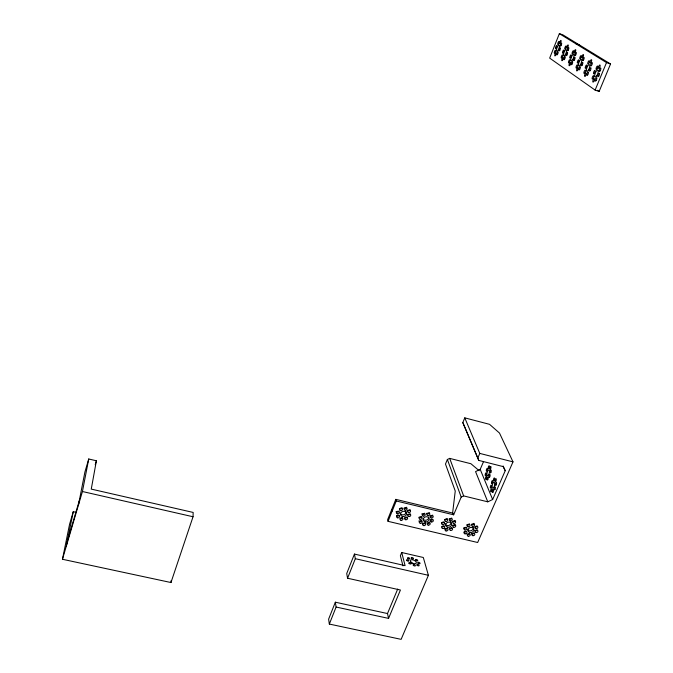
<?xml version="1.0" encoding="UTF-8"?>
<svg xmlns="http://www.w3.org/2000/svg" width="673" height="673" viewBox="0 0 673 673"><rect width="100%" height="100%" fill="white"/><g stroke="black" fill="none" stroke-linecap="round" stroke-linejoin="round"><path stroke-width="1.01" d="M76.091 512.33L73.264 511.69L69.571 524.25L62.454 559.271L170.967 582.532L193.042 516.755L193.159 512.439L91.259 489.103L96.399 460.786L88.743 458.986L84.916 472.009L78.438 505.044M170.967 582.532L171.068 580.69M452.534 513.701L455.251 491.038L445.484 464.05L447.377 459.482L449.682 458.38L470.907 463.731L479.21 470.721M62.454 559.271L82.426 491.517L88.743 458.986M66.299 546.24L73.264 511.69M67.207 541.74L79.288 500.729M95.213 464.782L96.399 460.786M559.356 33.65L549.673 58.105L595.125 90.098L599.138 91.452L610.546 63.977L562.948 34.895L559.356 33.65L606.508 62.589L610.546 63.977M335.347 602.2L336.105 607.038L388.565 618.394L387.497 613.549L335.347 602.2L328.617 619.16L329.333 624.064L401.125 639.35L428.398 575.297L423.309 557.488L401.705 552.508L400.376 555.721L402.967 565.85M401.705 552.508L405.096 565.64L354.435 554.081L346.721 573.531L347.554 578.233L400.427 590.019L388.565 618.394M329.333 624.064L336.105 607.038M347.554 578.233L355.327 558.699L354.435 554.081M395.808 499.358L387.623 519.657L388.043 521.331L477.662 542.505L512.994 461.863L499.492 433.05L489.565 424.335L464.774 417.857L462.822 422.56L478.772 460.408L503.135 466.582L505.23 470.705L492.644 499.517L487.782 501.831L463.638 495.908L461.198 497.078L453.652 514.811L396.254 500.99L395.808 499.358L453.08 513.163L453.652 514.811M388.043 521.331L396.254 500.99M595.125 90.098L606.508 62.589M387.497 613.549L397.701 589.06M477.695 458.321L479.782 453.409L464.774 417.857M487.782 501.831L475.559 471.596L480.202 469.367L483.492 461.703M355.327 558.699L428.398 575.297M82.426 491.517L193.042 516.755M479.782 453.409L512.994 461.863M575.659 43.652L579.403 44.948M597.439 90.266L599.138 91.452M462.822 422.56L478.772 460.408M503.118 466.002L505.23 470.705M480.202 469.367L492.644 499.517M449.682 458.38L463.638 495.908M447.377 459.482L461.198 497.078M391.703 509.545L392.132 511.202M411.455 563.065A3.264 1.624 24.4 0 1 413.02 563.663M473.96 523.35A1.506 1.262 -19 0 1 471.327 524.259M447.486 528.002A1.514 1.262 -17.5 0 1 444.643 528.65M398.828 511.244A1.531 1.296 -15.2 0 1 396.035 511.564M474.179 532.747A1.506 1.253 -18.8 0 1 471.352 533.395M402.53 517.318A1.523 1.287 -15.3 0 1 400.166 518.446M455.049 520.422A1.514 1.27 -18.1 0 1 452.693 521.55M455.083 524.679A1.514 1.262 -18 0 1 452.534 525.26M469.409 523.872A1.506 1.262 -18.7 0 1 466.776 524.78M428.667 516.99A3.037 2.557 -16.6 0 1 426.589 520.069A3.037 2.557 -16.6 0 1 422.981 518.967M429.298 512.633A1.523 1.287 -16.8 0 1 426.438 513.28M447.158 518.538A1.514 1.27 -17.7 0 1 444.517 519.455M466.28 531.224A1.506 1.253 -18.4 0 1 464.025 532.006M425.109 522.685A1.514 1.279 -16.4 0 1 422.257 523.333M407.056 517.133A1.523 1.287 -15.6 0 1 404.776 517.924M410.177 513.962A1.523 1.287 -15.8 0 1 407.392 514.273M405.827 510.958A3.054 2.583 -15.5 0 1 404.002 514.685A3.054 2.583 -15.5 0 1 400.115 512.944M429.677 521.827A1.514 1.27 -16.7 0 1 427.052 523.081M432.663 515.064A1.523 1.279 -17 0 1 430.013 515.981M424.697 513.154A1.523 1.287 -16.6 0 1 421.836 513.802M469.653 533.268A1.506 1.253 -18.5 0 1 466.826 533.916M421.66 520.608A1.523 1.279 -16.3 0 1 418.884 520.919M443.936 522.021A1.514 1.27 -17.5 0 1 441.379 522.601M451.945 527.809A1.506 1.262 -17.8 0 1 449.202 528.128M406.66 507.198A1.531 1.296 -15.7 0 1 403.993 508.123M450.843 521.726A3.029 2.532 -17.7 0 1 448.975 525.403A3.029 2.532 -17.7 0 1 445.173 523.687M402.033 507.72A1.531 1.296 -15.4 0 1 399.367 508.645M451.734 518.017A1.514 1.27 -17.9 0 1 449.084 518.933M473.043 527.035A3.012 2.507 -18.7 0 1 471.521 530.543A3.012 2.507 -18.7 0 1 467.617 529.609M399.039 515.224A1.523 1.287 -15.1 0 1 396.464 515.804M444.071 525.941A1.514 1.27 -17.4 0 1 441.808 526.723M466.179 527.329A1.506 1.262 -18.5 0 1 463.638 527.91M421.483 516.654A1.523 1.279 -16.4 0 1 418.917 517.243M432.731 519.346A1.514 1.279 -16.9 0 1 430.173 519.926M477.224 529.971A1.506 1.253 -19 0 1 474.692 530.543M410.076 509.646A1.531 1.296 -15.8 0 1 407.409 510.571M477.14 526.076A1.506 1.253 -19.1 0 1 474.877 526.858M559.431 45.789L559.414 46.395A3.323 1.018 -69.5 0 1 557.076 51.274A3.323 1.018 -69.5 0 1 557.177 47.346A3.323 1.018 -69.5 0 1 559.431 45.789M415.737 560.273A1.22 0.606 24.4 0 0 417.672 560.718A1.22 0.606 24.4 0 0 416.41 559.448A1.22 0.606 24.4 0 0 415.737 560.273M418.068 563.133A1.22 0.606 24.5 0 0 420.011 563.579A1.22 0.606 24.5 0 0 418.741 562.3A1.22 0.606 24.5 0 0 418.068 563.133M407.788 558.455A1.22 0.606 24.2 0 0 409.731 558.901A1.22 0.606 24.2 0 0 408.477 557.631A1.22 0.606 24.2 0 0 407.788 558.455M411.489 558.346A1.22 0.606 24.3 0 0 413.432 558.792A1.22 0.606 24.3 0 0 412.17 557.522A1.22 0.606 24.3 0 0 411.489 558.346M410.967 562.064A3.264 1.615 24.4 0 0 416.166 563.251A3.264 1.615 24.4 0 0 412.793 559.843A3.264 1.615 24.4 0 0 410.967 562.064M406.786 560.55A1.228 0.606 24.2 0 0 408.747 560.996A1.228 0.606 24.2 0 0 407.485 559.717A1.228 0.606 24.2 0 0 406.786 560.55M409.1 563.427A1.228 0.614 24.3 0 0 411.06 563.873A1.228 0.614 24.3 0 0 409.798 562.586A1.228 0.614 24.3 0 0 409.1 563.427M413.382 565.379A1.228 0.614 24.5 0 0 415.342 565.825A1.228 0.614 24.5 0 0 414.072 564.538A1.228 0.614 24.5 0 0 413.382 565.379M417.1 565.253A1.228 0.606 24.6 0 0 419.06 565.699A1.228 0.606 24.6 0 0 417.782 564.42A1.228 0.606 24.6 0 0 417.1 565.253M494.949 489.473A1.531 0.564 -77.2 0 0 495.219 486.949A1.531 0.564 -77.2 0 0 494.142 488.716A1.531 0.564 -77.2 0 0 494.949 489.473M488.556 474.97A2.986 1.077 -76.9 0 0 489.086 470.065A2.986 1.077 -76.9 0 0 487 473.565A2.986 1.077 -76.9 0 0 488.556 474.97M492.283 483.164A1.514 0.555 -77.1 0 0 492.552 480.665A1.514 0.555 -77.1 0 0 491.483 482.432A1.514 0.555 -77.1 0 0 492.283 483.164M487.101 470.898A1.489 0.538 -76.8 0 0 487.37 468.458A1.489 0.538 -76.8 0 0 486.335 470.2A1.489 0.538 -76.8 0 0 487.101 470.898M494.226 480.505A1.523 0.555 -77 0 0 494.487 477.998A1.523 0.555 -77 0 0 493.418 479.773A1.523 0.555 -77 0 0 494.226 480.505M491.122 487.647A1.514 0.555 -77.2 0 0 491.391 485.149A1.514 0.555 -77.2 0 0 490.323 486.907A1.514 0.555 -77.2 0 0 491.122 487.647M492.989 492.131A1.531 0.564 -77.3 0 0 493.259 489.608A1.531 0.564 -77.3 0 0 492.19 491.366A1.531 0.564 -77.3 0 0 492.989 492.131M493.797 487.387A3.045 1.119 -77.1 0 0 494.319 482.364A3.045 1.119 -77.1 0 0 492.182 485.906A3.045 1.119 -77.1 0 0 493.797 487.387M496.119 484.947A1.531 0.564 -77.1 0 0 496.388 482.423A1.531 0.564 -77.1 0 0 495.311 484.198A1.531 0.564 -77.1 0 0 496.119 484.947M491.408 491.357A1.523 0.555 -77.2 0 0 491.677 488.85A1.523 0.555 -77.2 0 0 490.609 490.609A1.523 0.555 -77.2 0 0 491.408 491.357M495.816 481.229A1.523 0.564 -77 0 0 496.085 478.713A1.523 0.564 -77 0 0 495.008 480.497A1.523 0.564 -77 0 0 495.816 481.229M486.234 478.907A1.489 0.538 -77 0 0 486.495 476.45A1.489 0.538 -77 0 0 485.46 478.192A1.489 0.538 -77 0 0 486.234 478.907M490.819 472.53A1.497 0.547 -76.8 0 0 491.088 470.065A1.497 0.547 -76.8 0 0 490.037 471.832A1.497 0.547 -76.8 0 0 490.819 472.53M489.666 476.972A1.497 0.547 -76.9 0 0 489.936 474.507A1.497 0.547 -76.9 0 0 488.884 476.257A1.497 0.547 -76.9 0 0 489.666 476.972M485.965 475.298A1.489 0.538 -76.9 0 0 486.226 472.85A1.489 0.538 -76.9 0 0 485.191 474.591A1.489 0.538 -76.9 0 0 485.965 475.298M490.541 468.921A1.497 0.538 -76.8 0 0 490.802 466.465A1.497 0.538 -76.8 0 0 489.759 468.223A1.497 0.538 -76.8 0 0 490.541 468.921M487.765 479.613A1.497 0.538 -77 0 0 488.034 477.149A1.497 0.538 -77 0 0 486.983 478.89A1.497 0.538 -77 0 0 487.765 479.613M488.993 468.257A1.489 0.538 -76.8 0 0 489.263 465.809A1.489 0.538 -76.8 0 0 488.219 467.567A1.489 0.538 -76.8 0 0 488.993 468.257M565.169 54.917A3.39 1.06 -69.5 0 0 566.262 49.693A3.39 1.06 -69.5 0 0 563.595 53.899A3.39 1.06 -69.5 0 0 565.169 54.917M588.665 63.489A1.8 0.597 -69.1 0 0 589.245 60.713A1.8 0.597 -69.1 0 0 587.781 62.925A1.8 0.597 -69.1 0 0 588.665 63.489M587.706 74.846A1.809 0.606 -69.2 0 0 588.286 72.045A1.809 0.606 -69.2 0 0 586.822 74.257A1.809 0.606 -69.2 0 0 587.706 74.846M580.261 64.936A3.533 1.153 -69.3 0 0 581.388 59.476A3.533 1.153 -69.3 0 0 578.553 63.834A3.533 1.153 -69.3 0 0 580.261 64.936M579.672 69.403A1.767 0.58 -69.3 0 0 580.235 66.669A1.767 0.58 -69.3 0 0 578.814 68.831A1.767 0.58 -69.3 0 0 579.672 69.403M596.699 75.856A3.693 1.253 -69.1 0 0 597.868 70.143A3.693 1.253 -69.1 0 0 594.839 74.653A3.693 1.253 -69.1 0 0 596.699 75.856M576.904 67.536A1.758 0.572 -69.4 0 0 577.476 64.818A1.758 0.572 -69.4 0 0 576.071 66.972A1.758 0.572 -69.4 0 0 576.904 67.536M577.51 70.371A1.758 0.572 -69.4 0 0 578.073 67.645A1.758 0.572 -69.4 0 0 576.66 69.807A1.758 0.572 -69.4 0 0 577.51 70.371M578.2 62.555A1.758 0.572 -69.3 0 0 578.772 59.838A1.758 0.572 -69.3 0 0 577.358 62.009A1.758 0.572 -69.3 0 0 578.2 62.555M582.137 65.155A1.775 0.58 -69.2 0 0 582.7 62.404A1.775 0.58 -69.2 0 0 581.27 64.591A1.775 0.58 -69.2 0 0 582.137 65.155M590.928 62.471A1.809 0.606 -69 0 0 591.5 59.678A1.809 0.606 -69 0 0 590.028 61.908A1.809 0.606 -69 0 0 590.928 62.471M591.584 65.382A1.817 0.606 -69.1 0 0 592.164 62.572A1.817 0.606 -69.1 0 0 590.684 64.801A1.817 0.606 -69.1 0 0 591.584 65.382M580.648 58.315A1.767 0.572 -69.2 0 0 581.211 55.598A1.767 0.572 -69.2 0 0 579.798 57.777A1.767 0.572 -69.2 0 0 580.648 58.315M583.441 60.124A1.775 0.58 -69.2 0 0 584.013 57.382A1.775 0.58 -69.2 0 0 582.582 59.569A1.775 0.58 -69.2 0 0 583.441 60.124M582.818 57.289A1.775 0.572 -69.1 0 0 583.39 54.563A1.775 0.572 -69.1 0 0 581.96 56.751A1.775 0.572 -69.1 0 0 582.818 57.289M600.097 70.867A1.859 0.631 -69 0 0 600.686 67.998A1.859 0.631 -69 0 0 599.155 70.27A1.859 0.631 -69 0 0 600.097 70.867M572.555 59.821A3.466 1.102 -69.4 0 0 573.665 54.479A3.466 1.102 -69.4 0 0 570.914 58.761A3.466 1.102 -69.4 0 0 572.555 59.821M570.586 57.516A1.725 0.547 -69.4 0 0 571.15 54.866A1.725 0.547 -69.4 0 0 569.779 56.995A1.725 0.547 -69.4 0 0 570.586 57.516M560.458 43.013A1.666 0.505 -69.4 0 0 561.004 40.447A1.666 0.505 -69.4 0 0 559.7 42.534A1.666 0.505 -69.4 0 0 560.458 43.013M585.468 75.813A1.8 0.597 -69.3 0 0 586.04 73.029A1.8 0.597 -69.3 0 0 584.585 75.225A1.8 0.597 -69.3 0 0 585.468 75.813M593.779 81.5A1.842 0.623 -69.2 0 0 594.36 78.648A1.842 0.623 -69.2 0 0 592.854 80.878A1.842 0.623 -69.2 0 0 593.779 81.5M567.608 47.573A1.699 0.53 -69.3 0 0 568.155 44.956A1.699 0.53 -69.3 0 0 566.817 47.076A1.699 0.53 -69.3 0 0 567.608 47.573M562.039 57.466A1.691 0.522 -69.5 0 0 562.586 54.866A1.691 0.522 -69.5 0 0 561.265 56.953A1.691 0.522 -69.5 0 0 562.039 57.466M560.979 45.621A1.674 0.513 -69.5 0 0 561.526 43.055A1.674 0.513 -69.5 0 0 560.214 45.141A1.674 0.513 -69.5 0 0 560.979 45.621M571.966 64.187A1.733 0.555 -69.4 0 0 572.53 61.512A1.733 0.555 -69.4 0 0 571.15 63.641A1.733 0.555 -69.4 0 0 571.966 64.187M598.734 76.133A1.859 0.631 -69 0 0 599.323 73.256A1.859 0.631 -69 0 0 597.792 75.519A1.859 0.631 -69 0 0 598.734 76.133M599.391 67.88A1.851 0.631 -68.9 0 0 599.98 65.02A1.851 0.631 -68.9 0 0 598.457 67.292A1.851 0.631 -68.9 0 0 599.391 67.88M569.316 62.396A1.725 0.547 -69.5 0 0 569.88 59.737A1.725 0.547 -69.5 0 0 568.517 61.857A1.725 0.547 -69.5 0 0 569.316 62.396M575.053 52.334A1.741 0.555 -69.3 0 0 575.608 49.659A1.741 0.555 -69.3 0 0 574.229 51.813A1.741 0.555 -69.3 0 0 575.053 52.334M575.642 55.085A1.741 0.555 -69.3 0 0 576.197 52.401A1.741 0.555 -69.3 0 0 574.809 54.555A1.741 0.555 -69.3 0 0 575.642 55.085M555.048 52.73A1.657 0.505 -69.6 0 0 555.595 50.181A1.657 0.505 -69.6 0 0 554.308 52.233A1.657 0.505 -69.6 0 0 555.048 52.73M555.553 55.354A1.657 0.505 -69.6 0 0 556.091 52.797A1.657 0.505 -69.6 0 0 554.804 54.858A1.657 0.505 -69.6 0 0 555.553 55.354M569.88 65.163A1.725 0.547 -69.5 0 0 570.443 62.488A1.725 0.547 -69.5 0 0 569.072 64.616A1.725 0.547 -69.5 0 0 569.88 65.163M563.284 52.687A1.691 0.522 -69.5 0 0 563.831 50.088A1.691 0.522 -69.5 0 0 562.51 52.183A1.691 0.522 -69.5 0 0 563.284 52.687M559.743 50.349A1.674 0.513 -69.5 0 0 560.289 47.775A1.674 0.513 -69.5 0 0 558.985 49.852A1.674 0.513 -69.5 0 0 559.743 50.349M566.902 55.077A1.708 0.53 -69.4 0 0 567.457 52.452A1.708 0.53 -69.4 0 0 566.111 54.563A1.708 0.53 -69.4 0 0 566.902 55.077M564.58 59.182A1.699 0.53 -69.5 0 0 565.135 56.566A1.699 0.53 -69.5 0 0 563.797 58.66A1.699 0.53 -69.5 0 0 564.58 59.182M568.155 50.256A1.708 0.53 -69.4 0 0 568.71 47.632A1.708 0.53 -69.4 0 0 567.364 49.752A1.708 0.53 -69.4 0 0 568.155 50.256M593.098 78.497A1.834 0.623 -69.2 0 0 593.679 75.654A1.834 0.623 -69.2 0 0 592.181 77.883A1.834 0.623 -69.2 0 0 593.098 78.497M590.255 70.522A1.817 0.606 -69.1 0 0 590.835 67.712A1.817 0.606 -69.1 0 0 589.355 69.933A1.817 0.606 -69.1 0 0 590.255 70.522M596.11 80.541A1.851 0.631 -69.1 0 0 596.699 77.673A1.851 0.631 -69.1 0 0 595.176 79.919A1.851 0.631 -69.1 0 0 596.11 80.541M557.488 54.387A1.666 0.513 -69.6 0 0 558.035 51.821A1.666 0.513 -69.6 0 0 556.739 53.882A1.666 0.513 -69.6 0 0 557.488 54.387M572.959 53.352A1.733 0.547 -69.3 0 0 573.514 50.694A1.733 0.547 -69.3 0 0 572.143 52.839A1.733 0.547 -69.3 0 0 572.959 53.352M597.044 68.898A1.842 0.623 -69 0 0 597.632 66.055A1.842 0.623 -69 0 0 596.118 68.309A1.842 0.623 -69 0 0 597.044 68.898M574.355 60.015A1.741 0.555 -69.3 0 0 574.919 57.323A1.741 0.555 -69.3 0 0 573.531 59.476A1.741 0.555 -69.3 0 0 574.355 60.015M594.444 73.298A1.834 0.623 -69.1 0 0 595.033 70.455A1.834 0.623 -69.1 0 0 593.527 72.692A1.834 0.623 -69.1 0 0 594.444 73.298M584.829 72.894A1.792 0.597 -69.3 0 0 585.401 70.118A1.792 0.597 -69.3 0 0 583.945 72.314A1.792 0.597 -69.3 0 0 584.829 72.894M588.295 70.278A3.609 1.203 -69.2 0 0 589.447 64.692A3.609 1.203 -69.2 0 0 586.52 69.126A3.609 1.203 -69.2 0 0 588.295 70.278M562.569 60.158A1.691 0.53 -69.6 0 0 563.124 57.55A1.691 0.53 -69.6 0 0 561.795 59.636A1.691 0.53 -69.6 0 0 562.569 60.158M565.589 48.599A1.691 0.522 -69.4 0 0 566.136 45.991A1.691 0.522 -69.4 0 0 564.807 48.103A1.691 0.522 -69.4 0 0 565.589 48.599M586.149 67.805A1.792 0.597 -69.2 0 0 586.721 65.029A1.792 0.597 -69.2 0 0 585.266 67.233A1.792 0.597 -69.2 0 0 586.149 67.805M556.277 48.052A1.657 0.505 -69.6 0 0 556.815 45.512A1.657 0.505 -69.6 0 0 555.528 47.573A1.657 0.505 -69.6 0 0 556.277 48.052M558.506 44.031A1.666 0.505 -69.5 0 0 559.053 41.482A1.666 0.505 -69.5 0 0 557.757 43.552A1.666 0.505 -69.5 0 0 558.506 44.031M428.188 525.083A1.523 1.279 -16.7 0 0 430.198 523.493A1.523 1.279 -16.7 0 0 427.759 522.913A1.523 1.279 -16.7 0 0 428.188 525.083M420.221 523.19A1.523 1.279 -16.3 0 0 422.232 521.6A1.523 1.279 -16.3 0 0 419.784 521.011A1.523 1.279 -16.3 0 0 420.221 523.19M431.326 521.928A1.523 1.279 -16.9 0 0 433.336 520.33A1.523 1.279 -16.9 0 0 430.897 519.749A1.523 1.279 -16.9 0 0 431.326 521.928M472.555 526.261A1.514 1.262 -19 0 0 474.566 524.679A1.514 1.262 -19 0 0 472.168 524.099A1.514 1.262 -19 0 0 472.555 526.261M467.996 526.782A1.514 1.262 -18.7 0 0 470.015 525.201A1.514 1.262 -18.7 0 0 467.609 524.62A1.514 1.262 -18.7 0 0 467.996 526.782M453.602 523.342A1.514 1.27 -18.1 0 0 455.613 521.752A1.514 1.27 -18.1 0 0 453.198 521.171A1.514 1.27 -18.1 0 0 453.602 523.342M464.959 533.807A1.506 1.253 -18.4 0 0 466.961 532.234A1.506 1.253 -18.4 0 0 464.563 531.662A1.506 1.253 -18.4 0 0 464.959 533.807M405.583 519.716A1.531 1.287 -15.6 0 0 407.594 518.117A1.531 1.287 -15.6 0 0 405.138 517.529A1.531 1.287 -15.6 0 0 405.583 519.716M446.022 530.921A1.514 1.262 -17.5 0 0 448.025 529.34A1.514 1.262 -17.5 0 0 445.61 528.768A1.514 1.262 -17.5 0 0 446.022 530.921M397.331 513.827A1.531 1.296 -15.2 0 0 399.341 512.22A1.531 1.296 -15.2 0 0 396.868 511.631A1.531 1.296 -15.2 0 0 397.331 513.827M427.792 515.543A1.523 1.287 -16.8 0 0 429.803 513.945A1.523 1.287 -16.8 0 0 427.355 513.356A1.523 1.287 -16.8 0 0 427.792 515.543M425.159 521.844A3.045 2.566 -16.6 0 0 429.181 518.647A3.045 2.566 -16.6 0 0 424.301 517.478A3.045 2.566 -16.6 0 0 425.159 521.844M469.855 532.469A3.02 2.515 -18.7 0 0 473.876 529.323A3.02 2.515 -18.7 0 0 469.081 528.17A3.02 2.515 -18.7 0 0 469.855 532.469M472.783 535.666A1.506 1.253 -18.8 0 0 474.785 534.093A1.506 1.253 -18.8 0 0 472.396 533.529A1.506 1.253 -18.8 0 0 472.783 535.666M400.965 520.237A1.531 1.287 -15.3 0 0 402.967 518.639A1.531 1.287 -15.3 0 0 400.511 518.059A1.531 1.287 -15.3 0 0 400.965 520.237M447.612 527.178A3.037 2.541 -17.7 0 0 451.633 524.006A3.037 2.541 -17.7 0 0 446.788 522.854A3.037 2.541 -17.7 0 0 447.612 527.178M468.248 536.188A1.506 1.253 -18.5 0 0 470.25 534.614A1.506 1.253 -18.5 0 0 467.853 534.051A1.506 1.253 -18.5 0 0 468.248 536.188M453.728 527.262A1.514 1.27 -18 0 0 455.739 525.68A1.514 1.27 -18 0 0 453.324 525.1A1.514 1.27 -18 0 0 453.728 527.262M475.836 528.65A1.514 1.262 -19.1 0 0 477.847 527.077A1.514 1.262 -19.1 0 0 475.449 526.496A1.514 1.262 -19.1 0 0 475.836 528.65M420.045 519.236A1.523 1.287 -16.4 0 0 422.055 517.638A1.523 1.287 -16.4 0 0 419.607 517.057A1.523 1.287 -16.4 0 0 420.045 519.236M445.694 521.449A1.523 1.279 -17.7 0 0 447.705 519.859A1.523 1.279 -17.7 0 0 445.282 519.278A1.523 1.279 -17.7 0 0 445.694 521.449M464.85 529.912A1.514 1.262 -18.5 0 0 466.86 528.33A1.514 1.262 -18.5 0 0 464.454 527.758A1.514 1.262 -18.5 0 0 464.85 529.912M423.595 525.605A1.523 1.279 -16.4 0 0 425.605 524.015A1.523 1.279 -16.4 0 0 423.166 523.434A1.523 1.279 -16.4 0 0 423.595 525.605M408.713 516.544A1.531 1.287 -15.8 0 0 410.723 514.938A1.531 1.287 -15.8 0 0 408.267 514.349A1.531 1.287 -15.8 0 0 408.713 516.544M402.504 516.452A3.062 2.583 -15.5 0 0 406.526 513.238A3.062 2.583 -15.5 0 0 401.596 512.06A3.062 2.583 -15.5 0 0 402.504 516.452M431.166 517.974A1.523 1.279 -17 0 0 433.176 516.376A1.523 1.279 -17 0 0 430.737 515.796A1.523 1.279 -17 0 0 431.166 517.974M397.541 517.806A1.531 1.296 -15.1 0 0 399.552 516.199A1.531 1.296 -15.1 0 0 397.087 515.619A1.531 1.296 -15.1 0 0 397.541 517.806M450.279 520.927A1.523 1.27 -17.9 0 0 452.29 519.337A1.523 1.27 -17.9 0 0 449.867 518.748A1.523 1.27 -17.9 0 0 450.279 520.927M423.182 516.065A1.523 1.287 -16.6 0 0 425.193 514.466A1.523 1.287 -16.6 0 0 422.745 513.878A1.523 1.287 -16.6 0 0 423.182 516.065M450.59 530.4A1.514 1.262 -17.8 0 0 452.593 528.818A1.514 1.262 -17.8 0 0 450.178 528.246A1.514 1.262 -17.8 0 0 450.59 530.4M442.548 524.604A1.514 1.27 -17.5 0 0 444.559 523.014A1.514 1.27 -17.5 0 0 442.136 522.433A1.514 1.27 -17.5 0 0 442.548 524.604M400.46 510.639A1.531 1.296 -15.4 0 0 402.471 509.024A1.531 1.296 -15.4 0 0 399.998 508.435A1.531 1.296 -15.4 0 0 400.46 510.639M405.096 510.117A1.531 1.296 -15.7 0 0 407.115 508.502A1.531 1.296 -15.7 0 0 404.641 507.913A1.531 1.296 -15.7 0 0 405.096 510.117M408.519 512.565A1.531 1.296 -15.8 0 0 410.53 510.958A1.531 1.296 -15.8 0 0 408.065 510.37A1.531 1.296 -15.8 0 0 408.519 512.565M475.929 532.553A1.506 1.253 -19 0 0 477.939 530.972A1.506 1.253 -19 0 0 475.542 530.4A1.506 1.253 -19 0 0 475.929 532.553M442.691 528.524A1.514 1.27 -17.4 0 0 444.702 526.942A1.514 1.27 -17.4 0 0 442.279 526.362A1.514 1.27 -17.4 0 0 442.691 528.524"/></g></svg>
